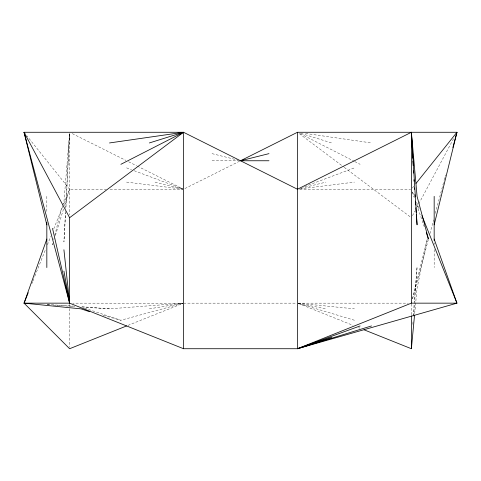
<?xml version="1.0" encoding="UTF-8"?>
<svg xmlns="http://www.w3.org/2000/svg" width="481" height="481" viewBox="0 0 481 481"><rect width="100%" height="100%" fill="white"/><g stroke="black" fill="none" stroke-linecap="round" stroke-linejoin="round"><path stroke-width="0.36" stroke-dasharray="2.4 1.8" d="M62.734 205.315L63.925 202.05L69.498 133.76L65.927 208.381M65.512 211.339L63.925 241.925L65.656 212.855M65.669 208.357L69.541 133.766M412.872 324.296L413.053 321.338M413.371 316.155L414.093 304.311M413.66 315.975L417.075 266.847L414.231 302.086M414.688 313.606L417.075 288.203L427.549 238.48M52.886 243.32L52.531 244.775L52.97 243.35M53.776 239.682L54.131 238.233M54.846 235.323L61.075 209.884L62.5 205.97M412.464 298.797L427.393 238.456M412.542 298.809L428.18 240.163M429.918 233.646L433.585 219.889M435.323 213.372L444.011 180.79M444.203 180.062L445.556 174.994M55.381 235.516L63.702 208.459M64.58 205.609L69.619 189.237L26.84 135.762M31.83 283.706L32.666 281.625M32.942 280.928L34.608 276.761M34.885 276.064L45.725 248.972M47.391 244.805L50.721 236.472M53.782 228.83L62.674 206.602M63.781 203.824L69.619 189.237L106.343 189.237M412.439 215.728L414.917 211.093M416.678 207.78L418.446 204.467M418.801 203.806L454.124 137.572M412.313 188.071L413.708 186.327M184.878 188.564L240.5 160.756L212.019 160.756M127.97 325.384L182.846 303.433M304.491 186.598L354.419 167.875M103.084 315.392L120.881 320.244L182.828 303.349M301.022 188.348L325.944 182.113M149.363 308.85L182.81 303.277M299.681 188.961L354.419 182.113M81.758 307.004L109.494 308.85L182.798 303.216L72.721 303.156M110.089 189.237L182.792 189.237M299.711 189.237L410.63 189.237M183.538 303.156L296.711 303.156M298.208 303.156L408.381 303.156M47.138 304.515L74.687 306.175M47.282 304.707L49.531 304.858M53.277 305.104L74.266 306.505M82.095 306.746L109.494 308.85M298.19 303.228L354.419 308.85M126.581 182.113L182.81 189.147M305.603 133.447L371.506 142.953M298.19 303.301L325.944 308.85M212.019 153.637L237.65 160.041M155.056 182.113L182.828 189.057M354.419 320.244L298.172 303.373L353.03 325.384M301.022 133.387L331.637 142.953M84.572 308.141L120.881 320.244M126.581 167.875L131.499 169.721M134.217 170.743L182.846 188.973M358.592 327.609L359.98 328.162M72.3 133.616L125.908 160.42M128.589 161.76L136.628 165.783M137.301 166.113L182.87 188.901M300.126 133.64L354.118 161.249M354.786 161.586L360.119 164.316M299.26 133.622L343.626 166.901M344.228 167.352L410.78 217.268M412.494 192.015L414.159 196.182M416.66 202.435L419.715 210.077M412.343 192.045L414.267 197.661M416.678 204.678L424.38 227.14M434.169 242.821L434.169 244.324M434.169 249.567L434.169 267.556M411.381 303.902L411.381 315.109M69.619 133.772L69.619 214.947M69.619 304.383L69.619 347.222M46.831 196.356L46.831 212.842"/><path stroke-width="0.72" d="M364.147 329.834L411.381 348.725L414.544 315.103M434.169 224.837L456.95 132.275L297.462 132.275L240.5 160.756L268.981 160.756M452.898 147.481L456.95 132.275L416.029 183.423M126.581 325.944L69.619 348.725L24.05 303.156L46.831 239.075M89.556 311.7L81.012 308.85L24.05 303.156L28.217 292.737M456.241 133.598L456.95 132.275M434.169 239.075L456.95 303.156L297.462 348.725L183.538 348.725L69.619 303.156L69.619 217.719L183.538 132.275L297.462 189.237L411.381 132.275L417.075 196.356L428.469 239.075L426.304 232.756M120.881 164.316L183.538 132.275L183.538 348.725M297.462 132.275L297.462 348.725L411.381 303.156L456.95 303.156L421.939 215.632M371.506 325.944L297.462 348.725L360.119 325.944M297.462 348.725L331.637 337.331M149.363 142.953L183.538 132.275L24.05 132.275L46.831 224.837M240.5 160.756L268.981 153.637M109.494 142.953L183.538 132.275M24.05 303.156L69.619 303.156L63.925 249.753M63.925 271.116L69.619 303.156L24.05 132.275L24.982 133.435M24.05 132.275L69.619 217.719M52.531 228.397L69.619 303.156M414.394 187.891L414.496 189.37M414.875 194.54L415.037 196.759M415.356 201.19L415.626 204.888M415.843 207.84L416.161 212.277M416.324 214.49L417.075 224.837L411.381 132.275L411.381 303.156M411.381 132.275L412.331 150.078M412.451 152.303L412.764 158.231M412.926 161.201L413.161 165.65M413.438 170.839L413.558 173.07M413.913 179.744L413.991 181.223M434.169 196.356L434.169 240.572M411.381 315.855L411.381 348.725M46.831 222.589L46.831 267.556"/></g></svg>
